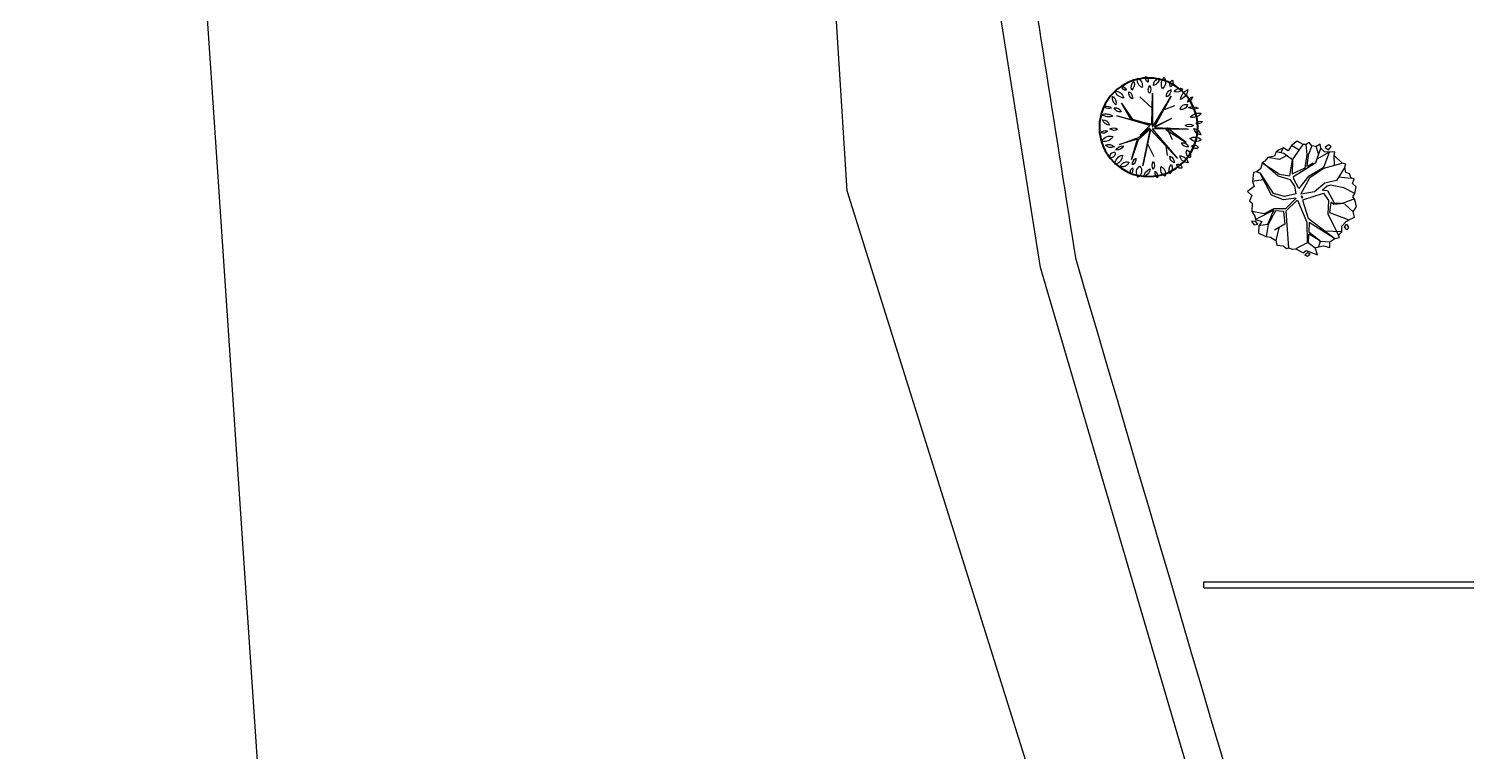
# Model space of a CAD drawing. Header units: millimetres. Extents: x 55520 to 96084, y -58491 to -49645.
# Drawn here: x 58485.7 to 58603.9, y -58336.6 to -58277.3 of the extents above; entities that cross this region are included whole.
import ezdxf

# ---------------------------------------------------------------- set-up
doc = ezdxf.new("R2010")
doc.units = ezdxf.units.MM
for name, color, linetype in [('Alvenaria Vista', 40, 'Continuous'), ('ARQ-COTAS', 1, 'Continuous'), ('Limite Terreno', 20, 'Continuous'), ('Limites', 250, 'Continuous'), ('Árvores Existentes', 114, 'Continuous')]:
    doc.layers.add(name, color=color, linetype=linetype)
doc.styles.add('ATTR', font='romans.shx', dxfattribs={"width": 0.8, "height": 0.470416})

# ---------------------------------------------------------------- blocks, each defined once
blk = doc.blocks.new('árvore_media')
for p, q in [((55225.381, -51940.374), (55225.536, -51939.525)), ((55226.592, -51939.352), (55226.154, -51940.062)), ((55226.948, -51939.383), (55227.191, -51940.176)), ((55227.285, -51940.084), (55227.836, -51939.546)), ((55224.719, -51941.335), (55224.455, -51940.062)), ((55224.742, -51939.893), (55225.624, -51940.543)), ((55225.624, -51940.543), (55225.757, -51941.335)), ((55226.154, -51940.062), (55225.911, -51940.968)), ((55227.169, -51940.798), (55227.191, -51940.119)), ((55227.235, -51940.091), (55227.257, -51940.826)), ((55227.765, -51941.166), (55228.36, -51939.864)), ((55229.155, -51940.402), (55229.022, -51941.533)), ((55224.3, -51941.873), (55223.351, -51941.449)), ((55224.653, -51941.335), (55223.66, -51940.883)), ((55223.66, -51940.911), (55224.057, -51941.731)), ((55224.565, -51940.6), (55223.903, -51940.572)), ((55225.183, -51942.382), (55224.653, -51941.335)), ((55225.271, -51942.325), (55224.719, -51941.335)), ((55225.757, -51941.335), (55226.286, -51942.099)), ((55225.911, -51940.968), (55225.955, -51941.194)), ((55225.955, -51941.194), (55226.22, -51941.533)), ((55226.22, -51941.533), (55226.264, -51941.194)), ((55226.264, -51941.194), (55227.147, -51940.798)), ((55226.419, -51941.477), (55226.948, -51941.166)), ((55226.794, -51942.919), (55226.419, -51941.477)), ((55226.948, -51941.166), (55227.875, -51941.279)), ((55227.257, -51940.826), (55227.08, -51941.024)), ((55227.103, -51941.024), (55227.765, -51941.166)), ((55227.875, -51941.279), (55229.375, -51940.656)), ((55228.073, -51942.637), (55229.574, -51940.911)), ((55229.574, -51940.939), (55228.36, -51942.608)), ((55229.684, -51941.929), (55229.773, -51941.279)), ((55223.704, -51942.41), (55223.02, -51942.439)), ((55223.131, -51942.071), (55223.749, -51942.354)), ((55223.726, -51941.646), (55223.197, -51941.76)), ((55224.609, -51942.608), (55223.704, -51942.41)), ((55223.749, -51942.354), (55224.499, -51942.495)), ((55225.161, -51943.457), (55224.3, -51941.873)), ((55224.477, -51942.41), (55224.3, -51942.043)), ((55224.499, -51942.495), (55224.477, -51942.41)), ((55225.999, -51943.117), (55225.183, -51942.382)), ((55226.396, -51943.033), (55225.271, -51942.325)), ((55226.286, -51942.099), (55226.396, -51943.004)), ((55229, -51942.665), (55229.662, -51941.929)), ((55229.662, -51941.929), (55229.155, -51942.665)), ((55229.684, -51941.929), (55230.081, -51942.071)), ((55229.728, -51942.75), (55230.126, -51942.297)), ((55224.013, -51943.457), (55222.998, -51942.637)), ((55223.373, -51942.948), (55223.02, -51943.457)), ((55224.013, -51943.457), (55223.528, -51944.023)), ((55225.095, -51943.712), (55224.013, -51943.457)), ((55224.035, -51943.457), (55224.962, -51943.542)), ((55224.962, -51943.542), (55224.609, -51942.608)), ((55225.337, -51943.457), (55225.161, -51943.457)), ((55225.999, -51943.146), (55225.337, -51943.457)), ((55225.823, -51943.4), (55225.359, -51943.683)), ((55226.352, -51943.344), (55225.823, -51943.4)), ((55226.352, -51943.344), (55226.485, -51944.164)), ((55226.639, -51943.372), (55227.323, -51944.164)), ((55226.639, -51943.4), (55226.705, -51944.249)), ((55226.794, -51943.287), (55228.338, -51942.75)), ((55226.794, -51943.316), (55227.478, -51944.136)), ((55226.816, -51942.948), (55228.073, -51942.637)), ((55228.338, -51942.75), (55229.75, -51942.835)), ((55228.36, -51942.608), (55229, -51942.665)), ((55229.155, -51942.693), (55229.728, -51942.75)), ((55229.75, -51942.835), (55230.104, -51943.627)), ((55223.462, -51944.192), (55223.153, -51944.023)), ((55223.528, -51944.023), (55223.373, -51944.532)), ((55223.704, -51943.853), (55223.925, -51944.334)), ((55223.925, -51944.334), (55223.726, -51945.126)), ((55224.057, -51945.55), (55224.896, -51944.419)), ((55225.05, -51944.504), (55224.057, -51945.522)), ((55224.918, -51944.419), (55225.095, -51943.712)), ((55225.359, -51943.683), (55225.05, -51944.504)), ((55226.485, -51944.164), (55226.22, -51944.9)), ((55226.705, -51944.249), (55226.33, -51945.041)), ((55227.323, -51944.164), (55227.257, -51944.956)), ((55227.5, -51944.306), (55227.411, -51944.843)), ((55227.478, -51944.136), (55229.993, -51944.136)), ((55227.5, -51944.306), (55228.36, -51944.277)), ((55228.36, -51944.277), (55228.735, -51945.013)), ((55226.22, -51944.9), (55224.764, -51945.692)), ((55226.33, -51945.041), (55224.764, -51945.72)), ((55227.257, -51944.956), (55227.566, -51945.635)), ((55227.367, -51944.956), (55227.919, -51946.258)), ((55227.389, -51944.985), (55228.316, -51945.465)), ((55227.411, -51944.843), (55228.316, -51945.409)), ((55228.316, -51945.409), (55229.133, -51945.607)), ((55228.316, -51945.465), (55228.36, -51946.059)), ((55228.581, -51944.702), (55229.442, -51944.956)), ((55224.764, -51945.72), (55224.653, -51945.975)), ((55225.227, -51945.55), (55225.293, -51946.286)), ((55227.566, -51945.635), (55227.345, -51946.456))]:
    blk.add_line(p, q)
for points in [[(55223.903, -51940.572), (55223.663, -51940.526), (55223.66, -51940.911), (55223.608, -51941.233), (55223.351, -51941.449), (55223.056, -51941.48), (55223.197, -51941.76), (55223.131, -51942.071), (55222.891, -51942.223), (55223.02, -51942.439), (55222.998, -51942.637), (55222.753, -51943.036), (55223.02, -51943.457), (55223.36, -51943.708), (55223.153, -51944.023), (55223.249, -51944.274), (55223.373, -51944.532), (55223.663, -51944.663), (55223.726, -51945.126), (55223.966, -51945.335), (55224.057, -51945.522), (55224.463, -51945.688), (55224.653, -51945.975), (55224.684, -51946.183), (55225.293, -51946.286), (55225.649, -51946.183), (55225.952, -51946.678), (55226.256, -51946.395), (55226.614, -51946.572), (55226.78, -51946.395), (55227.345, -51946.456), (55227.69, -51946.289), (55227.919, -51946.258), (55228.076, -51945.83), (55228.36, -51946.059), (55228.849, -51946.113), (55229.133, -51945.607), (55229.18, -51945.299), (55229.442, -51944.956), (55229.759, -51944.91), (55229.841, -51944.486), (55230.035, -51944.274), (55229.993, -51944.136), (55230.117, -51943.885), (55230.104, -51943.627), (55230.421, -51943.142), (55230.255, -51942.93), (55230.614, -51942.188), (55230.126, -51942.297), (55230.081, -51942.071), (55230.035, -51941.728), (55230.172, -51941.304), (55229.773, -51941.279), (55229.574, -51940.911), (55229.538, -51940.596), (55229.375, -51940.656), (55229.155, -51940.402), (55228.766, -51940.384), (55228.462, -51940.066), (55228.36, -51939.864), (55228.214, -51939.465), (55227.836, -51939.546), (55227.497, -51939.288), (55226.948, -51939.383), (55226.807, -51939.5), (55226.592, -51939.352), (55226.145, -51939.217), (55225.897, -51939.465), (55225.594, -51939.323), (55225.536, -51939.525), (55225.235, -51939.606), (55225.125, -51939.854), (55224.742, -51939.893), (55224.546, -51939.818), (55224.455, -51940.062)], [(55228.653, -51940.062), (55228.873, -51939.921), (55229.05, -51940.062), (55228.851, -51940.204)], [(55223.277, -51940.738), (55223.139, -51940.915), (55223.304, -51941.162), (55223.498, -51940.95)], [(55226.661, -51942.919), (55226.551, -51942.948), (55226.529, -51943.033), (55226.617, -51943.004)], [(55230.503, -51942.683), (55230.421, -51942.859), (55230.586, -51943.036), (55230.669, -51942.859)], [(55228.239, -51946.123), (55228.018, -51946.265), (55228.04, -51946.547), (55228.261, -51946.378)]]:
    blk.add_lwpolyline(points, close=True)
at = {"style": 'ATTR', "width": 0.8, "flags": 9}
blk.add_attdef('ESTCODE', (55226.661, -51942.919), '', height=0.0000158, dxfattribs=at)
blk = doc.blocks.new('tree 17')
at = {"color": 0, "linetype": 'ByBlock'}
for p, q in [((-0.149, 0.772), (-0.808, 1.664)), ((-0.808, 1.664), (-0.082, 0.822)), ((-0.215, 1.813), (-0.082, 0.152)), ((-0.033, 0.269), (-0.182, 1.747)), ((-0.182, 1.747), (-0.149, 0.772)), ((-0.082, 0.152), (-1.511, 1.221)), ((-1.511, 1.221), (-0.099, 0.075)), ((-0.89, 0.728), (-1.344, 0.756)), ((-0.082, 0.822), (-0.619, 1.038)), ((0.327, 1.071), (-0.033, 0.269)), ((0.001, 0.186), (1.346, 1.116)), ((1.346, 1.116), (0.017, 0.269)), ((0.017, 0.269), (0.327, 1.071)), ((0.765, 0.778), (0.909, 1.26)), ((-0.099, 0.075), (-1.738, -0.385)), ((-1.738, -0.385), (-0.082, 0.075)), ((-0.719, -0.113), (-1.344, 0.152)), ((-0.082, 0.075), (-0.542, -0.512)), ((-0.431, -0.496), (-0.049, 0.058)), ((-0.049, 0.058), (-0.326, -0.401)), ((-0.326, -0.401), (0.084, 0.058)), ((1.54, 0.285), (0.001, 0.186)), ((0.084, 0.058), (0.626, -1.404)), ((0.626, -1.404), (0.1, 0.136)), ((0.1, 0.136), (0.444, -0.795)), ((0.15, 0.152), (1.54, 0.285)), ((0.361, -0.684), (0.15, 0.152)), ((0.865, 0.224), (1.418, -0.302)), ((-0.542, -0.512), (-1.411, -0.878)), ((-1.411, -0.878), (-0.509, -0.545)), ((-0.686, -1.37), (-0.431, -0.496)), ((-0.509, -0.545), (-0.686, -1.37)), ((1.18, -1.16), (0.361, -0.684)), ((0.444, -0.795), (1.18, -1.16))]:
    blk.add_line(p, q, dxfattribs=at)
for points in [[(-1.072, 2.208, 0.45154), (-0.987, 1.9)], [(-0.987, 1.9, 0.45154), (-1.072, 2.208)], [(-0.733, 2.356, 0.375302), (-0.637, 1.847)], [(-0.637, 1.847, 0.375302), (-0.733, 2.356)], [(-0.191, 2.048, 0.30277), (-0.499, 2.346)], [(-0.499, 2.346, 0.30277), (-0.191, 2.048)], [(-0.053, 2.048, 0.340953), (-0.032, 1.666)], [(-0.032, 1.666, 0.340953), (-0.053, 2.048)], [(0.106, 2.463, 0.350689), (0.021, 2.165)], [(0.021, 2.165, 0.350689), (0.106, 2.463)], [(0.478, 2.441, 0.27027), (0.329, 1.921)], [(0.329, 1.921, 0.27027), (0.478, 2.441)], [(0.711, 2.314, 0.218613), (0.775, 1.868)], [(0.775, 1.868, 0.218613), (0.711, 2.314)], [(1.253, 2.091, 0.288468), (1.019, 1.847)], [(1.019, 1.847, 0.288468), (1.253, 2.091)], [(-1.954, 1.39, 0.525994), (-1.773, 1.167)], [(-1.773, 1.167, 0.525994), (-1.954, 1.39)], [(-1.391, 1.326, 0.363335), (-1.731, 1.687)], [(-1.731, 1.687, 0.363335), (-1.391, 1.326)], [(-1.147, 1.666, 0.420523), (-1.518, 1.793)], [(-1.518, 1.793, 0.420523), (-1.147, 1.666)], [(-1.009, 1.762, 0.408258), (-0.807, 1.454)], [(-0.807, 1.454, 0.408258), (-1.009, 1.762)], [(0.913, 1.836, 0.440076), (0.722, 1.485)], [(0.722, 1.485, 0.440076), (0.913, 1.836)], [(1.592, 1.9, 0.268637), (1.168, 1.539)], [(1.168, 1.539, 0.268637), (1.592, 1.9)], [(1.645, 1.666, 0.386862), (1.539, 1.273)], [(1.539, 1.273, 0.386862), (1.645, 1.666)], [(-1.752, 0.923, 0.295875), (-2.177, 0.827)], [(-2.177, 0.827, 0.295875), (-1.752, 0.923)], [(-1.38, 0.88, 0.343163), (-1.699, 1.061)], [(-1.699, 1.061, 0.343163), (-1.38, 0.88)], [(1.645, 1.124, 0.341117), (1.327, 0.912)], [(1.327, 0.912, 0.341117), (1.645, 1.124)], [(2.229, 0.869, 0.343561), (1.709, 0.753)], [(1.709, 0.753, 0.343561), (2.229, 0.869)], [(2.07, 1.22, 0.443589), (1.773, 1.124)], [(1.773, 1.124, 0.443589), (2.07, 1.22)], [(-2.017, 0.169, 0.288328), (-2.325, 0.243)], [(-2.325, 0.243, 0.288328), (-2.017, 0.169)], [(-1.816, 0.445, 0.362144), (-2.272, 0.604)], [(-2.272, 0.604, 0.362144), (-1.816, 0.445)], [(-1.561, 0.115, 0.309468), (-1.932, 0.084)], [(-1.932, 0.084, 0.309468), (-1.561, 0.115)], [(1.9, 0.179, 0.326555), (1.539, 0.147)], [(1.539, 0.147, 0.326555), (1.9, 0.179)], [(2.198, 0.625, 0.38021), (1.89, 0.349)], [(1.89, 0.349, 0.38021), (2.198, 0.625)], [(2.325, 0.02, 0.383832), (2.06, 0.115)], [(2.06, 0.115, 0.383832), (2.325, 0.02)], [(-1.89, -0.054, 0.289447), (-2.23, -0.373)], [(-2.23, -0.373, 0.289447), (-1.89, -0.054)], [(-1.731, -0.511, 0.447347), (-2.23, -0.628)], [(-2.23, -0.628, 0.447347), (-1.731, -0.511)], [(1.677, -0.787, 0.340003), (1.338, -0.639)], [(1.338, -0.639, 0.340003), (1.677, -0.787)], [(2.134, -0.532, 0.317134), (1.741, -0.649)], [(1.741, -0.649, 0.317134), (2.134, -0.532)], [(2.272, -0.352, 0.351781), (1.826, -0.171)], [(1.826, -0.171, 0.351781), (2.272, -0.352)], [(-1.784, -0.862, 0.306984), (-2.081, -0.947)], [(-2.081, -0.947, 0.306984), (-1.784, -0.862)], [(-1.529, -1, 0.414115), (-1.688, -1.403)], [(-1.688, -1.403, 0.414115), (-1.529, -1)], [(-1.37, -0.67, 0.315606), (-1.656, -0.851)], [(-1.656, -0.851, 0.315606), (-1.37, -0.67)], [(-1.179, -1.276, 0.365918), (-1.582, -1.637)], [(-1.582, -1.637, 0.365918), (-1.179, -1.276)], [(-0.765, -1.191, 0.285981), (-0.934, -1.552)], [(-0.934, -1.552, 0.285981), (-0.765, -1.191)], [(0.786, -1.201, 0.368927), (0.987, -1.499)], [(0.987, -1.499, 0.368927), (0.786, -1.201)], [(1.762, -1.425, 0.316942), (1.412, -1.032)], [(1.412, -1.032, 0.316942), (1.762, -1.425)], [(1.752, -0.904, 0.40592), (1.943, -1.106)], [(1.943, -1.106, 0.40592), (1.752, -0.904)], [(-1.03, -1.605, 0.559657), (-1.264, -1.839)], [(-1.264, -1.839, 0.559657), (-1.03, -1.605)], [(-0.786, -1.616, 0.321275), (-0.68, -2.019)], [(-0.68, -2.019, 0.321275), (-0.786, -1.616)], [(-0.308, -1.648, 0.362047), (-0.478, -2.168)], [(-0.478, -2.168, 0.362047), (-0.308, -1.648)], [(-0.043, -1.881, 0.345907), (-0.106, -2.179)], [(-0.106, -2.179, 0.345907), (-0.043, -1.881)], [(0.01, -1.414, 0.328832), (0.042, -1.764)], [(0.042, -1.764, 0.328832), (0.01, -1.414)], [(0.212, -1.775, 0.339938), (0.488, -2.072)], [(0.488, -2.072, 0.339938), (0.212, -1.775)], [(0.616, -1.584, 0.235997), (0.722, -2.094)], [(0.722, -2.094, 0.235997), (0.616, -1.584)], [(0.987, -1.626, 0.337084), (1.062, -1.924)], [(1.062, -1.924, 0.337084), (0.987, -1.626)], [(1.529, -1.541, 0.303563), (1.125, -1.414)], [(1.125, -1.414, 0.303563), (1.529, -1.541)]]:
    blk.add_lwpolyline(points, format="xyb")
at = {"lineweight": 40}
blk.add_circle((0, 0), 2.242, dxfattribs=at)

msp = doc.modelspace()

# ---------------------------------------------------------------- linework, layer by layer
at = {"layer": 'Alvenaria Vista'}
for p, q in [((58582.33, -58322.71), (58641.74, -58322.71)), ((58582.33, -58323.21), (58582.33, -58322.71)), ((58582.33, -58323.21), (58641.74, -58323.21))]:
    msp.add_line(p, q, dxfattribs=at)
msp.add_open_spline([(58626.903, -58483.712), (58608.543, -58421.219), (58590.182, -58358.726), (58571.822, -58296.233), (58570.208, -58286.067), (58568.595, -58275.9), (58566.981, -58265.734), (58568.382, -58253.218), (58569.783, -58240.702), (58571.183, -58228.186), (58578.291, -58219.793), (58585.4, -58211.401), (58592.508, -58203.008), (58649.395, -58199.415), (58706.283, -58195.823), (58763.17, -58192.23), (58782.434, -58190.409), (58801.697, -58188.587), (58820.96, -58186.766)], degree=3, knots=[20.3224163, 20.3224163, 20.3224163, 20.3224163, 21.3053757, 21.3053757, 21.3053757, 22.3053757, 22.3053757, 22.3053757, 23.3053757, 23.3053757, 23.3053757, 24.3053757, 24.3053757, 24.3053757, 25.3053757, 25.3053757, 25.3053757, 25.5933686, 25.5933686, 25.5933686, 25.5933686], dxfattribs=at)
at = {"layer": 'ARQ-COTAS'}
msp.add_lwpolyline([(58810.824, -58036.366), (58840.004, -58469.35), (58514.858, -58491.263), (58485.678, -58058.279)], close=True, dxfattribs=at)
at = {"layer": 'Limite Terreno'}
msp.add_lwpolyline([(58623.837, -58483.918), (58568.889, -58296.894), (58563.955, -58265.803), (58568.304, -58226.944), (58591.044, -58200.094), (58762.935, -58189.239), (58820.758, -58183.772)], dxfattribs=at)
at = {"layer": 'Limites'}
msp.add_lwpolyline([(58608.615, -58484.944), (58609.474, -58470.605), (58552.979, -58290.593), (58550.369, -58248.803), (58498.515, -58248.762)], dxfattribs=at)

# ---------------------------------------------------------------- block references
at = {"layer": 'Árvores Existentes', "rotation": 273.8554613186972}
for name, p, xscale, yscale, zscale in [('tree 17', (58577.778, -58285.365), -1.8048, 1.8048, 1.8048), ('árvore_media', (116324.789, 12021.99), 1.2, 1.2, 1.2)]:
    msp.add_blockref(name, p, dxfattribs=dict(at, xscale=xscale, yscale=yscale, zscale=zscale))

doc.saveas('drawing.dxf')
